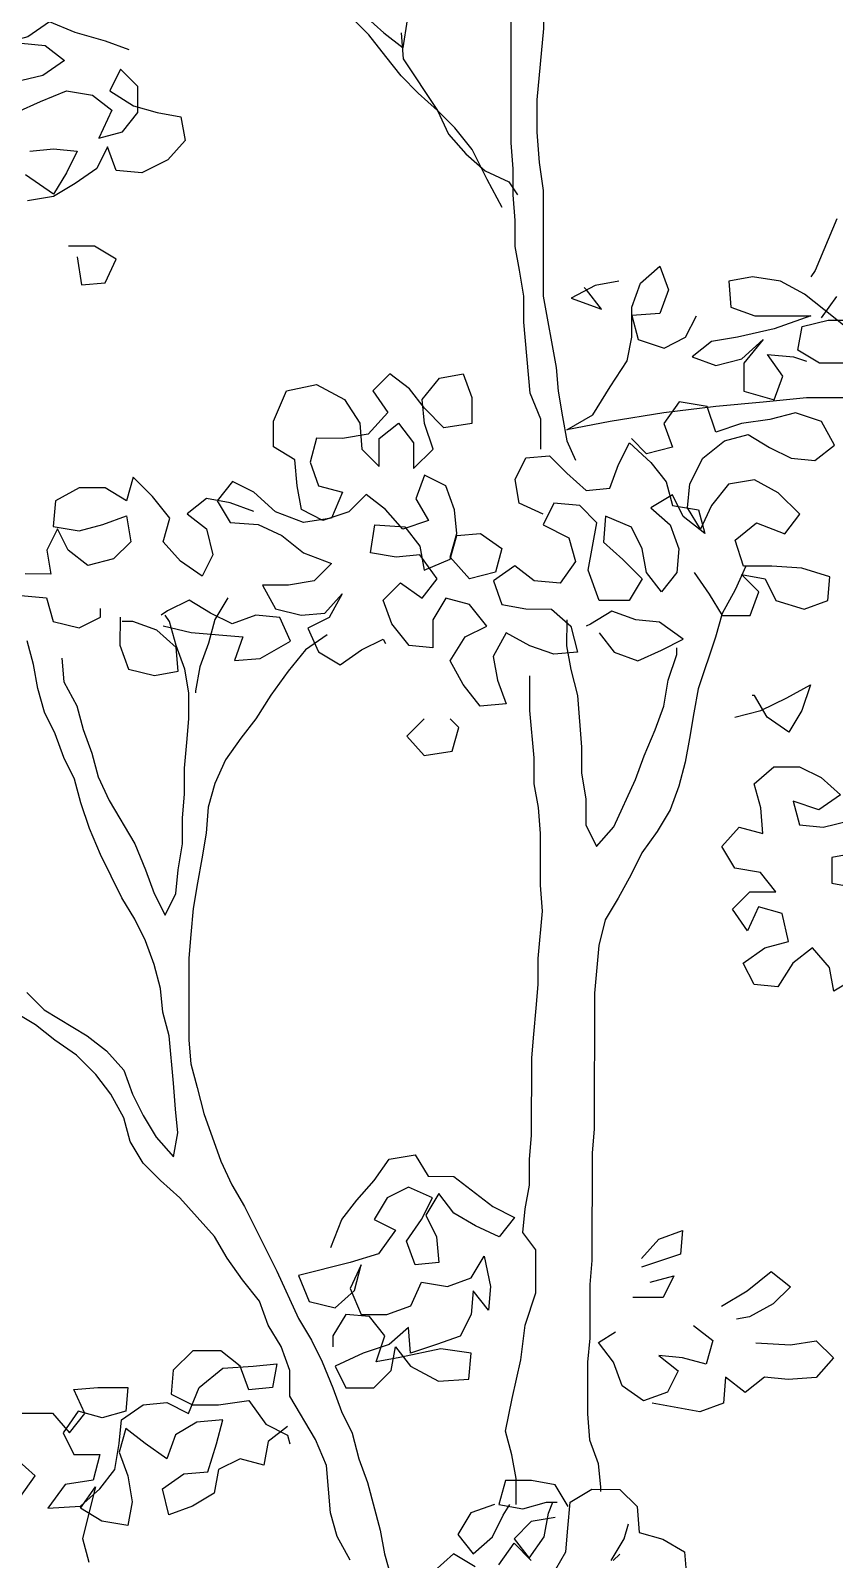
# Model space of a CAD drawing. Header units: millimetres. Extents: x 2002 to 2114, y 811 to 859.
# Drawn here: x 2019.55 to 2019.863, y 819.034 to 819.631 of the extents above; entities that cross this region are included whole.
import ezdxf

# ---------------------------------------------------------------- set-up
doc = ezdxf.new("R2010")
doc.units = ezdxf.units.MM
doc.header["$LTSCALE"] = 0.04
doc.layers.add('0_Architettonico', color=8, linetype='Continuous')

msp = doc.modelspace()

# ---------------------------------------------------------------- linework, layer by layer
at = {"layer": '0_Architettonico'}
for points in [[(2019.74876, 819.46742), (2019.74878, 819.4792), (2019.74457, 819.48931), (2019.74207, 819.5171), (2019.74208, 819.5272), (2019.74041, 819.5373), (2019.73873, 819.54657), (2019.73874, 819.55667), (2019.73791, 819.56677), (2019.73792, 819.57688), (2019.73709, 819.58698), (2019.73716, 819.67117), (2019.73549, 819.68128), (2019.73297, 819.69054), (2019.73214, 819.6998), (2019.73046, 819.70907), (2019.7271, 819.71833), (2019.72627, 819.72254)], [(2019.74058, 819.72337), (2019.74057, 819.71327), (2019.74309, 819.70316), (2019.7456, 819.6939), (2019.74728, 819.68379), (2019.74811, 819.672), (2019.74978, 819.65348), (2019.74976, 819.63159), (2019.74721, 819.60381), (2019.74719, 819.59118), (2019.74803, 819.57939), (2019.7497, 819.56845), (2019.74966, 819.52719), (2019.75469, 819.4994), (2019.75552, 819.49014), (2019.7572, 819.48004), (2019.75887, 819.47077), (2019.76223, 819.46319)], [(2019.7337, 819.56173), (2019.72781, 819.57268), (2019.72193, 819.58447), (2019.7152, 819.59289), (2019.70847, 819.59964), (2019.7009, 819.60638), (2019.69417, 819.61312), (2019.68829, 819.6207), (2019.68156, 819.62913), (2019.67483, 819.63587), (2019.66726, 819.64261), (2019.66053, 819.64935), (2019.65464, 819.65694), (2019.67988, 819.63671), (2019.68745, 819.62996), (2019.69502, 819.62406), (2019.69672, 819.63501), (2019.69504, 819.64511), (2019.69421, 819.65522), (2019.69423, 819.67795), (2019.6934, 819.68553)], [(2019.5881, 819.62332), (2019.57884, 819.6267), (2019.56706, 819.63007), (2019.55696, 819.63429), (2019.54853, 819.62841), (2019.53927, 819.62589), (2019.53254, 819.63263)], [(2019.69419, 819.62996), (2019.69502, 819.61985), (2019.70847, 819.59964), (2019.71267, 819.59037), (2019.7194, 819.58279), (2019.72697, 819.57604), (2019.73623, 819.57183), (2019.73959, 819.56677)], [(2019.54601, 819.62588), (2019.55527, 819.62503), (2019.56284, 819.61913), (2019.55441, 819.61325), (2019.54347, 819.61073)], [(2019.5443, 819.59894), (2019.55356, 819.60314), (2019.56367, 819.60734), (2019.57377, 819.60565), (2019.58134, 819.59975), (2019.57628, 819.58881), (2019.58554, 819.59133), (2019.59144, 819.5989), (2019.59145, 819.609), (2019.58472, 819.61574), (2019.58051, 819.60733), (2019.58976, 819.60143), (2019.59902, 819.59889), (2019.60828, 819.5972), (2019.60996, 819.58794), (2019.60321, 819.58037), (2019.59311, 819.57532), (2019.583, 819.57618), (2019.57965, 819.58544), (2019.57543, 819.57702), (2019.567, 819.57114), (2019.55858, 819.5661), (2019.54847, 819.56442)], [(2019.54933, 819.58378), (2019.5586, 819.58462), (2019.56786, 819.58377), (2019.56364, 819.57535), (2019.55858, 819.56694), (2019.54764, 819.57452)], [(2019.86419, 819.5574), (2019.85575, 819.5372), (2019.85407, 819.53467)], [(2019.56782, 819.54251), (2019.56949, 819.53157), (2019.57875, 819.5324), (2019.58297, 819.54166), (2019.57456, 819.54672), (2019.56446, 819.54673)], [(2019.87423, 819.48751), (2019.85234, 819.48753), (2019.8355, 819.48586), (2019.81698, 819.48419), (2019.79677, 819.48168), (2019.77572, 819.47834), (2019.75887, 819.47498), (2019.76898, 819.48087), (2019.77573, 819.49181), (2019.78247, 819.5019), (2019.78417, 819.51116), (2019.78418, 819.52295), (2019.78755, 819.53221), (2019.79514, 819.53894), (2019.7985, 819.52967), (2019.79512, 819.52041), (2019.78417, 819.51958), (2019.78669, 819.51032), (2019.79679, 819.50694), (2019.80521, 819.51114), (2019.80943, 819.51956)], [(2019.77913, 819.53306), (2019.76987, 819.53138), (2019.76061, 819.52634), (2019.77239, 819.52212), (2019.7665, 819.5297), (2019.76566, 819.53054)], [(2019.86752, 819.5153), (2019.85911, 819.52204), (2019.85154, 819.52794), (2019.84228, 819.533), (2019.83134, 819.53469), (2019.82207, 819.53302), (2019.8229, 819.52291), (2019.83216, 819.51954), (2019.85405, 819.51952), (2019.83974, 819.51448), (2019.82542, 819.51113), (2019.81532, 819.50945), (2019.80773, 819.50356), (2019.81699, 819.50019), (2019.8271, 819.5027), (2019.83552, 819.51027), (2019.82794, 819.50102), (2019.82793, 819.49008), (2019.83971, 819.4867), (2019.84309, 819.49595), (2019.8372, 819.50438), (2019.8473, 819.50353), (2019.85235, 819.50184)], [(2019.85826, 819.51867), (2019.86416, 819.52709)], [(2019.86751, 819.50098), (2019.8574, 819.50099), (2019.84899, 819.50605), (2019.85068, 819.51531), (2019.86079, 819.51783), (2019.87257, 819.51782)], [(2019.74958, 819.44216), (2019.74033, 819.44638), (2019.73865, 819.45564), (2019.74287, 819.46405), (2019.75213, 819.46489), (2019.75886, 819.45815), (2019.76643, 819.4514), (2019.77569, 819.45224), (2019.77907, 819.46149), (2019.78329, 819.46991), (2019.7917, 819.46232), (2019.79758, 819.45474), (2019.8001, 819.44548), (2019.8102, 819.44379), (2019.81272, 819.43452), (2019.80431, 819.44127), (2019.80011, 819.44969), (2019.79168, 819.44464), (2019.79925, 819.4379), (2019.80261, 819.42864), (2019.80176, 819.41938), (2019.79586, 819.41181), (2019.78998, 819.41939), (2019.7883, 819.42865), (2019.7841, 819.43707), (2019.774, 819.44129), (2019.77315, 819.43119), (2019.78072, 819.42445), (2019.78829, 819.41686), (2019.78323, 819.40845), (2019.77144, 819.40846), (2019.76724, 819.42025), (2019.77063, 819.43877), (2019.7639, 819.44551), (2019.7538, 819.44636), (2019.74958, 819.43795), (2019.75968, 819.43289), (2019.7622, 819.42362), (2019.75629, 819.41521), (2019.74619, 819.41606), (2019.73862, 819.42196), (2019.7302, 819.41608), (2019.73355, 819.40681), (2019.74281, 819.40512), (2019.75292, 819.40511), (2019.76049, 819.39837), (2019.763, 819.38826), (2019.75374, 819.38743), (2019.74448, 819.3908), (2019.73523, 819.39586), (2019.73017, 819.38661), (2019.73184, 819.37734), (2019.7352, 819.36808), (2019.7251, 819.36725), (2019.71837, 819.37567), (2019.71333, 819.38494), (2019.71923, 819.39419), (2019.72765, 819.3984), (2019.72093, 819.40682), (2019.71167, 819.40936), (2019.70661, 819.40094), (2019.7066, 819.39), (2019.69734, 819.39085), (2019.69061, 819.39927), (2019.68725, 819.40854), (2019.69399, 819.41527), (2019.70241, 819.40937), (2019.70831, 819.41694), (2019.70158, 819.4262), (2019.69232, 819.42537), (2019.68222, 819.42706), (2019.68391, 819.43801), (2019.6957, 819.43715), (2019.70158, 819.42957), (2019.70326, 819.42031), (2019.71336, 819.42451), (2019.7159, 819.43377), (2019.72516, 819.4346), (2019.73357, 819.4287), (2019.73104, 819.41944), (2019.72093, 819.41693), (2019.71337, 819.42535), (2019.7159, 819.43461), (2019.71507, 819.44387), (2019.71171, 819.45314), (2019.70329, 819.45735), (2019.69992, 819.4481), (2019.70496, 819.43967), (2019.69485, 819.43631), (2019.68812, 819.4439), (2019.68055, 819.4498), (2019.67381, 819.44307), (2019.6637, 819.43971), (2019.65529, 819.44393), (2019.65361, 819.45319), (2019.65278, 819.46329), (2019.64437, 819.46835), (2019.64438, 819.47846), (2019.64944, 819.49024), (2019.66123, 819.49275), (2019.67217, 819.48685), (2019.67805, 819.47758), (2019.67888, 819.46748), (2019.68561, 819.46074), (2019.68562, 819.47168), (2019.69321, 819.47757), (2019.69909, 819.46999), (2019.69908, 819.45988), (2019.70667, 819.46745), (2019.70331, 819.47756), (2019.70248, 819.48682), (2019.70922, 819.49524), (2019.71848, 819.49691), (2019.72184, 819.48765), (2019.72183, 819.47754), (2019.71089, 819.47587), (2019.70332, 819.48345), (2019.69743, 819.49104), (2019.68986, 819.49694), (2019.68312, 819.49021), (2019.689, 819.48178), (2019.68142, 819.47337), (2019.67131, 819.4717), (2019.66121, 819.47171), (2019.65867, 819.46245), (2019.66203, 819.45318), (2019.67129, 819.45065), (2019.66707, 819.44055), (2019.65613, 819.43887), (2019.64519, 819.44309), (2019.63677, 819.45068), (2019.62836, 819.4549), (2019.62246, 819.44732), (2019.6275, 819.4389), (2019.63845, 819.43805), (2019.6477, 819.43383), (2019.65612, 819.42709), (2019.66706, 819.42287), (2019.66032, 819.41614), (2019.65021, 819.41446), (2019.64011, 819.41447), (2019.64515, 819.40521), (2019.65525, 819.40267), (2019.66451, 819.40351), (2019.67126, 819.41108), (2019.6662, 819.40182), (2019.65777, 819.39762), (2019.66197, 819.38835), (2019.67039, 819.38329), (2019.67881, 819.38918), (2019.68724, 819.39338), (2019.68808, 819.3917)], [(2019.8085, 819.41937), (2019.81438, 819.41095), (2019.81943, 819.40252), (2019.83037, 819.40251), (2019.83375, 819.41177), (2019.82702, 819.41851), (2019.83628, 819.41682), (2019.84048, 819.4084), (2019.85142, 819.40502), (2019.86069, 819.40838), (2019.86154, 819.41764), (2019.8506, 819.42102), (2019.83881, 819.42187), (2019.82786, 819.42188), (2019.82451, 819.43199), (2019.83293, 819.43871), (2019.84387, 819.43449), (2019.84977, 819.44207), (2019.84136, 819.45049), (2019.8321, 819.45555), (2019.822, 819.45388), (2019.81526, 819.44546), (2019.81104, 819.43621), (2019.80599, 819.44463), (2019.80685, 819.45389), (2019.81191, 819.46399), (2019.82033, 819.47072), (2019.82959, 819.47324), (2019.83801, 819.46818), (2019.84642, 819.46396), (2019.85569, 819.46311), (2019.86327, 819.46899), (2019.85823, 819.47826), (2019.84813, 819.48164), (2019.83802, 819.47912), (2019.82707, 819.47745), (2019.81697, 819.47409), (2019.81361, 819.48419), (2019.80266, 819.48589), (2019.79676, 819.47747), (2019.80012, 819.46821), (2019.79002, 819.46569), (2019.78413, 819.47159)], [(2019.63677, 819.4431), (2019.62751, 819.44648), (2019.61825, 819.44817), (2019.61067, 819.44228), (2019.61824, 819.43638), (2019.62075, 819.42628), (2019.61654, 819.41786), (2019.60812, 819.42376), (2019.60139, 819.43135), (2019.60393, 819.44061), (2019.5972, 819.44903), (2019.58963, 819.45662), (2019.5871, 819.44736), (2019.57868, 819.45242), (2019.56858, 819.45243), (2019.55931, 819.44738), (2019.55846, 819.43728), (2019.56856, 819.43559), (2019.57783, 819.4381), (2019.58709, 819.44146), (2019.58877, 819.43136), (2019.58202, 819.42463), (2019.57192, 819.42211), (2019.56435, 819.42801), (2019.56014, 819.43644), (2019.55593, 819.42802), (2019.5576, 819.41876), (2019.5475, 819.41877)], [(2019.82871, 819.42188), (2019.82449, 819.41262), (2019.81943, 819.40336), (2019.81689, 819.39411), (2019.81014, 819.37391), (2019.80845, 819.36465), (2019.80675, 819.35454), (2019.80506, 819.34528), (2019.80253, 819.33603), (2019.79915, 819.32677), (2019.79409, 819.31835), (2019.78819, 819.30994), (2019.78397, 819.30152), (2019.77891, 819.29227), (2019.77385, 819.28385), (2019.77132, 819.27375), (2019.76962, 819.25523), (2019.76957, 819.20219), (2019.76872, 819.19293), (2019.76868, 819.15083), (2019.76783, 819.14157), (2019.76781, 819.12052), (2019.76696, 819.11126), (2019.76694, 819.09106), (2019.76778, 819.08095), (2019.77113, 819.07169), (2019.77197, 819.06243), (2019.77197, 819.06074)], [(2019.54581, 819.41035), (2019.55591, 819.4095), (2019.55843, 819.40024), (2019.56853, 819.3977), (2019.57695, 819.4019), (2019.57695, 819.40527)], [(2019.60136, 819.39851), (2019.61231, 819.39598), (2019.63251, 819.39427), (2019.62914, 819.38502), (2019.63924, 819.38585), (2019.65103, 819.39257), (2019.64683, 819.40184), (2019.63757, 819.40269), (2019.62831, 819.39933), (2019.61989, 819.40355), (2019.61148, 819.40861), (2019.60305, 819.4044), (2019.60053, 819.40272)], [(2019.62663, 819.40943), (2019.62157, 819.40102), (2019.61904, 819.39176), (2019.61566, 819.3825), (2019.61397, 819.37324), (2019.61397, 819.3724)], [(2019.56178, 819.38592), (2019.56262, 819.37666), (2019.56766, 819.36739), (2019.57018, 819.35813), (2019.57354, 819.34886), (2019.57605, 819.3396), (2019.58025, 819.33034), (2019.59034, 819.31349), (2019.59454, 819.30338), (2019.5979, 819.29412), (2019.6021, 819.28569), (2019.60632, 819.29411), (2019.60717, 819.30337), (2019.60886, 819.31347), (2019.60887, 819.32357), (2019.60972, 819.33283), (2019.60973, 819.34294), (2019.61058, 819.35304), (2019.61143, 819.3623), (2019.61144, 819.3724), (2019.60977, 819.38167), (2019.60641, 819.39093), (2019.60389, 819.40019), (2019.60221, 819.40272)], [(2019.58453, 819.4019), (2019.58452, 819.39095), (2019.58788, 819.38169), (2019.59798, 819.37915), (2019.60724, 819.38083), (2019.60641, 819.39009), (2019.59884, 819.39683), (2019.58958, 819.40021), (2019.58537, 819.40021)], [(2019.75881, 819.40089), (2019.7588, 819.39079), (2019.76047, 819.38153), (2019.76299, 819.37142), (2019.76465, 819.35122), (2019.76465, 819.34111), (2019.76632, 819.33101), (2019.76631, 819.3209), (2019.77051, 819.31248), (2019.77726, 819.32005), (2019.78569, 819.33857), (2019.78907, 819.34783), (2019.79329, 819.35792), (2019.79666, 819.36718), (2019.79836, 819.37728), (2019.80173, 819.38738), (2019.80174, 819.38991)], [(2019.77143, 819.39583), (2019.77732, 819.38825), (2019.78658, 819.38487), (2019.79584, 819.38907), (2019.80426, 819.39328), (2019.79501, 819.40002), (2019.78575, 819.40087), (2019.77649, 819.40425), (2019.76807, 819.3992), (2019.76638, 819.39836)], [(2019.66535, 819.39509), (2019.65692, 819.3892), (2019.65018, 819.38079), (2019.64344, 819.37153), (2019.63753, 819.36228), (2019.63163, 819.3547), (2019.62573, 819.34629), (2019.62151, 819.33703), (2019.61898, 819.32777), (2019.61813, 819.31767), (2019.61644, 819.30757), (2019.61474, 819.29831), (2019.61305, 819.28821), (2019.6122, 819.27811), (2019.61135, 819.26885), (2019.61132, 819.23685), (2019.61215, 819.22759), (2019.61467, 819.21833), (2019.61719, 819.20822), (2019.62391, 819.18969), (2019.62811, 819.18043), (2019.63315, 819.172), (2019.64576, 819.14674), (2019.65416, 819.12821), (2019.6592, 819.11978), (2019.6634, 819.11136), (2019.6676, 819.10125), (2019.67096, 819.09199), (2019.67517, 819.08356), (2019.67768, 819.07346), (2019.68104, 819.06419), (2019.68608, 819.04567), (2019.68775, 819.0364), (2019.69027, 819.02714)], [(2019.54819, 819.25543), (2019.55492, 819.24869), (2019.57175, 819.23857), (2019.57932, 819.23267), (2019.58605, 819.22509), (2019.58941, 819.21583), (2019.59361, 819.2074), (2019.59866, 819.19898), (2019.60538, 819.19139), (2019.60708, 819.20065), (2019.60624, 819.20992), (2019.60541, 819.22002), (2019.60374, 819.23854), (2019.60123, 819.24781), (2019.60039, 819.25707), (2019.59788, 819.26633), (2019.59452, 819.2756), (2019.59031, 819.28402), (2019.58527, 819.29244), (2019.57687, 819.30929), (2019.57267, 819.3194), (2019.56931, 819.3295), (2019.56679, 819.33877), (2019.56259, 819.34719), (2019.55923, 819.35645), (2019.55503, 819.36488), (2019.55251, 819.37414), (2019.55083, 819.3834), (2019.54832, 819.39267)], [(2019.73913, 819.05572), (2019.73914, 819.06583), (2019.73746, 819.07509), (2019.73494, 819.08435), (2019.73748, 819.09698), (2019.74086, 819.11213), (2019.74256, 819.1256), (2019.74678, 819.13822), (2019.74679, 819.15506), (2019.74175, 819.1618), (2019.7426, 819.17106), (2019.74429, 819.18032), (2019.7443, 819.19043), (2019.74515, 819.19969), (2019.74518, 819.23), (2019.74603, 819.23926), (2019.74688, 819.24936), (2019.74773, 819.25862), (2019.74774, 819.26872), (2019.74944, 819.28724), (2019.74861, 819.29735), (2019.74863, 819.31755), (2019.74779, 819.32766), (2019.74612, 819.33692), (2019.74613, 819.34702), (2019.74446, 819.36555), (2019.74447, 819.37902)], [(2019.82444, 819.36295), (2019.83455, 819.36546), (2019.84466, 819.37051), (2019.85392, 819.37555), (2019.85054, 819.36545), (2019.84549, 819.35703), (2019.83707, 819.36294), (2019.83203, 819.37136), (2019.83119, 819.37136)], [(2019.7032, 819.36222), (2019.69646, 819.35549), (2019.70319, 819.3479), (2019.71414, 819.34958), (2019.71667, 819.35884), (2019.71331, 819.36221)], [(2019.8715, 819.26103), (2019.86307, 819.25599), (2019.8614, 819.26525), (2019.85467, 819.27283), (2019.84709, 819.26695), (2019.84118, 819.25769), (2019.83192, 819.25854), (2019.82772, 819.26696), (2019.83615, 819.27285), (2019.84541, 819.27537), (2019.84289, 819.28632), (2019.83364, 819.28885), (2019.82942, 819.27959), (2019.82353, 819.28802), (2019.83027, 819.29475), (2019.84038, 819.29474), (2019.83449, 819.30232), (2019.82439, 819.30401), (2019.81934, 819.31244), (2019.82609, 819.32001), (2019.83535, 819.31747), (2019.83451, 819.32758), (2019.832, 819.33684), (2019.83958, 819.34357), (2019.84968, 819.34356), (2019.8581, 819.33934), (2019.86567, 819.3326), (2019.85724, 819.32671), (2019.84714, 819.33009), (2019.84966, 819.32083), (2019.85892, 819.31998), (2019.86903, 819.32249)], [(2019.87154, 819.30986), (2019.86228, 819.30819), (2019.86227, 819.29808), (2019.87153, 819.29639)], [(2019.67428, 819.03389), (2019.66924, 819.04316), (2019.66672, 819.05242), (2019.66505, 819.07094), (2019.66085, 819.08105), (2019.65076, 819.0979), (2019.65077, 819.108), (2019.64741, 819.11727), (2019.64237, 819.12569), (2019.63901, 819.13495), (2019.63228, 819.14338), (2019.6264, 819.1518), (2019.62135, 819.16023), (2019.6079, 819.1754), (2019.60032, 819.18214), (2019.59359, 819.18888), (2019.58855, 819.1973), (2019.58603, 819.20657), (2019.58099, 819.21583), (2019.5751, 819.22342), (2019.56753, 819.231), (2019.55912, 819.2369), (2019.55155, 819.2428), (2019.54313, 819.24786)], [(2019.66681, 819.15598), (2019.67103, 819.16692), (2019.67693, 819.17449), (2019.68367, 819.18206), (2019.68958, 819.19048), (2019.69968, 819.19215), (2019.70472, 819.18373), (2019.71483, 819.18372), (2019.72997, 819.17192), (2019.73839, 819.1677), (2019.73249, 819.16013), (2019.72323, 819.16435), (2019.71481, 819.1694), (2019.70893, 819.17699), (2019.70387, 819.16857), (2019.70807, 819.16015), (2019.7089, 819.15005), (2019.69964, 819.14921), (2019.69628, 819.15848), (2019.70218, 819.16689), (2019.7064, 819.17531), (2019.69714, 819.17952), (2019.68872, 819.17532), (2019.68366, 819.16691), (2019.69208, 819.16269), (2019.68533, 819.15343), (2019.67438, 819.15008), (2019.65417, 819.14504), (2019.65837, 819.13494), (2019.66847, 819.1324), (2019.67606, 819.13913), (2019.67859, 819.14923), (2019.67438, 819.13997), (2019.67858, 819.12987), (2019.68868, 819.12986), (2019.69794, 819.13322), (2019.70216, 819.14247), (2019.71226, 819.14078), (2019.72153, 819.14414), (2019.72659, 819.15256), (2019.7291, 819.14077), (2019.72825, 819.13151), (2019.72236, 819.13909), (2019.72151, 819.12983), (2019.7173, 819.12141), (2019.70803, 819.11805), (2019.69793, 819.11469), (2019.69709, 819.1248), (2019.68951, 819.11807), (2019.6794, 819.11471), (2019.66845, 819.10967), (2019.67266, 819.10125), (2019.6836, 819.10124), (2019.69034, 819.10797), (2019.69203, 819.11723), (2019.69792, 819.10964), (2019.70886, 819.10374), (2019.72065, 819.10457), (2019.7215, 819.11467), (2019.70971, 819.11637), (2019.69371, 819.11301), (2019.68445, 819.11134), (2019.68783, 819.12144), (2019.68194, 819.12902), (2019.67268, 819.12987), (2019.66762, 819.12146), (2019.66762, 819.11725)], [(2019.78805, 819.15166), (2019.79479, 819.15923), (2019.80405, 819.16259), (2019.8032, 819.15333), (2019.78804, 819.14829)], [(2019.79141, 819.14239), (2019.80067, 819.14491), (2019.79645, 819.13649), (2019.78466, 819.13651)], [(2019.81918, 819.13311), (2019.82929, 819.13899), (2019.83856, 819.14656), (2019.84613, 819.14066), (2019.83939, 819.13393), (2019.83012, 819.12889), (2019.82507, 819.12805)], [(2019.80823, 819.12554), (2019.8158, 819.11964), (2019.81327, 819.11038), (2019.80401, 819.11291), (2019.79475, 819.11376), (2019.80232, 819.10786), (2019.7981, 819.09945), (2019.78884, 819.09609), (2019.78042, 819.10199), (2019.77706, 819.11125), (2019.77118, 819.11884), (2019.77792, 819.12304)], [(2019.83264, 819.11878), (2019.84611, 819.11793), (2019.85621, 819.1196), (2019.86294, 819.11286), (2019.8562, 819.10529), (2019.84525, 819.10446), (2019.83599, 819.10531), (2019.82841, 819.09942), (2019.82084, 819.10532), (2019.81999, 819.09522), (2019.81072, 819.09186), (2019.7922, 819.09524)], [(2019.5371, 819.09127), (2019.55814, 819.09125), (2019.56487, 819.08367), (2019.57077, 819.09124), (2019.56657, 819.1005), (2019.57583, 819.10134), (2019.58762, 819.10132), (2019.58677, 819.09206), (2019.57751, 819.08955), (2019.56825, 819.09208), (2019.56235, 819.08367), (2019.56655, 819.07524), (2019.57665, 819.07524), (2019.57412, 819.06513), (2019.56317, 819.06346), (2019.55643, 819.05421), (2019.56906, 819.05504), (2019.57664, 819.06176), (2019.58254, 819.06934), (2019.58423, 819.07944), (2019.58508, 819.0887), (2019.59351, 819.09458), (2019.60277, 819.09542), (2019.61119, 819.0912), (2019.6154, 819.1013), (2019.62467, 819.10887), (2019.63646, 819.1097), (2019.64572, 819.11053), (2019.64403, 819.10127), (2019.63477, 819.10044), (2019.63141, 819.1097), (2019.62384, 819.1156), (2019.61289, 819.11561), (2019.60531, 819.10804), (2019.60446, 819.09878), (2019.61287, 819.09457), (2019.62298, 819.09456), (2019.63476, 819.09623), (2019.64149, 819.08696), (2019.64991, 819.08275), (2019.65075, 819.07938)], [(2019.64991, 819.08611), (2019.64233, 819.08023), (2019.64063, 819.07097), (2019.63138, 819.0735), (2019.62295, 819.0693), (2019.62126, 819.06004), (2019.61284, 819.055), (2019.60357, 819.05164), (2019.60106, 819.06174), (2019.60948, 819.06763), (2019.61874, 819.06846), (2019.62212, 819.0794), (2019.62465, 819.08866), (2019.61455, 819.08783), (2019.60613, 819.08279), (2019.60275, 819.07353), (2019.59434, 819.07943), (2019.58676, 819.08533), (2019.58423, 819.07607), (2019.58759, 819.06681), (2019.58926, 819.0567), (2019.58757, 819.04744), (2019.57747, 819.04913), (2019.56906, 819.05419), (2019.57496, 819.06261), (2019.56989, 819.04241), (2019.5724, 819.03314)], [(2019.54549, 819.05842), (2019.55139, 819.06684), (2019.54382, 819.07358)], [(2019.75933, 819.05486), (2019.75429, 819.06329), (2019.74503, 819.06498), (2019.73493, 819.06499), (2019.73239, 819.05573), (2019.74165, 819.05404), (2019.75091, 819.05655), (2019.75512, 819.05655)], [(2019.75257, 819.02708), (2019.75847, 819.03718), (2019.75932, 819.04644), (2019.76018, 819.05654), (2019.7686, 819.06159), (2019.77954, 819.06158), (2019.78627, 819.05484), (2019.78711, 819.04473), (2019.79637, 819.0422), (2019.80478, 819.03714), (2019.80561, 819.02788)], [(2019.73071, 819.05573), (2019.72144, 819.05237), (2019.71638, 819.04396), (2019.72227, 819.03637), (2019.72985, 819.0431), (2019.73407, 819.05152), (2019.7366, 819.05572)], [(2019.75428, 819.05066), (2019.74501, 819.04898), (2019.73827, 819.04225), (2019.74416, 819.03467), (2019.75006, 819.04308), (2019.75175, 819.05234), (2019.75344, 819.05655)], [(2019.77615, 819.0338), (2019.78121, 819.04221), (2019.7829, 819.0481)], [(2019.72311, 819.03132), (2019.71469, 819.03638), (2019.70711, 819.02965), (2019.70626, 819.02039), (2019.71552, 819.02375), (2019.72395, 819.02879), (2019.72563, 819.02963)], [(2019.73237, 819.03215), (2019.73827, 819.04057), (2019.745, 819.03383)], [(2019.77699, 819.0338), (2019.77952, 819.03632)]]:
    msp.add_lwpolyline(points, dxfattribs=at)

doc.saveas('drawing.dxf')
